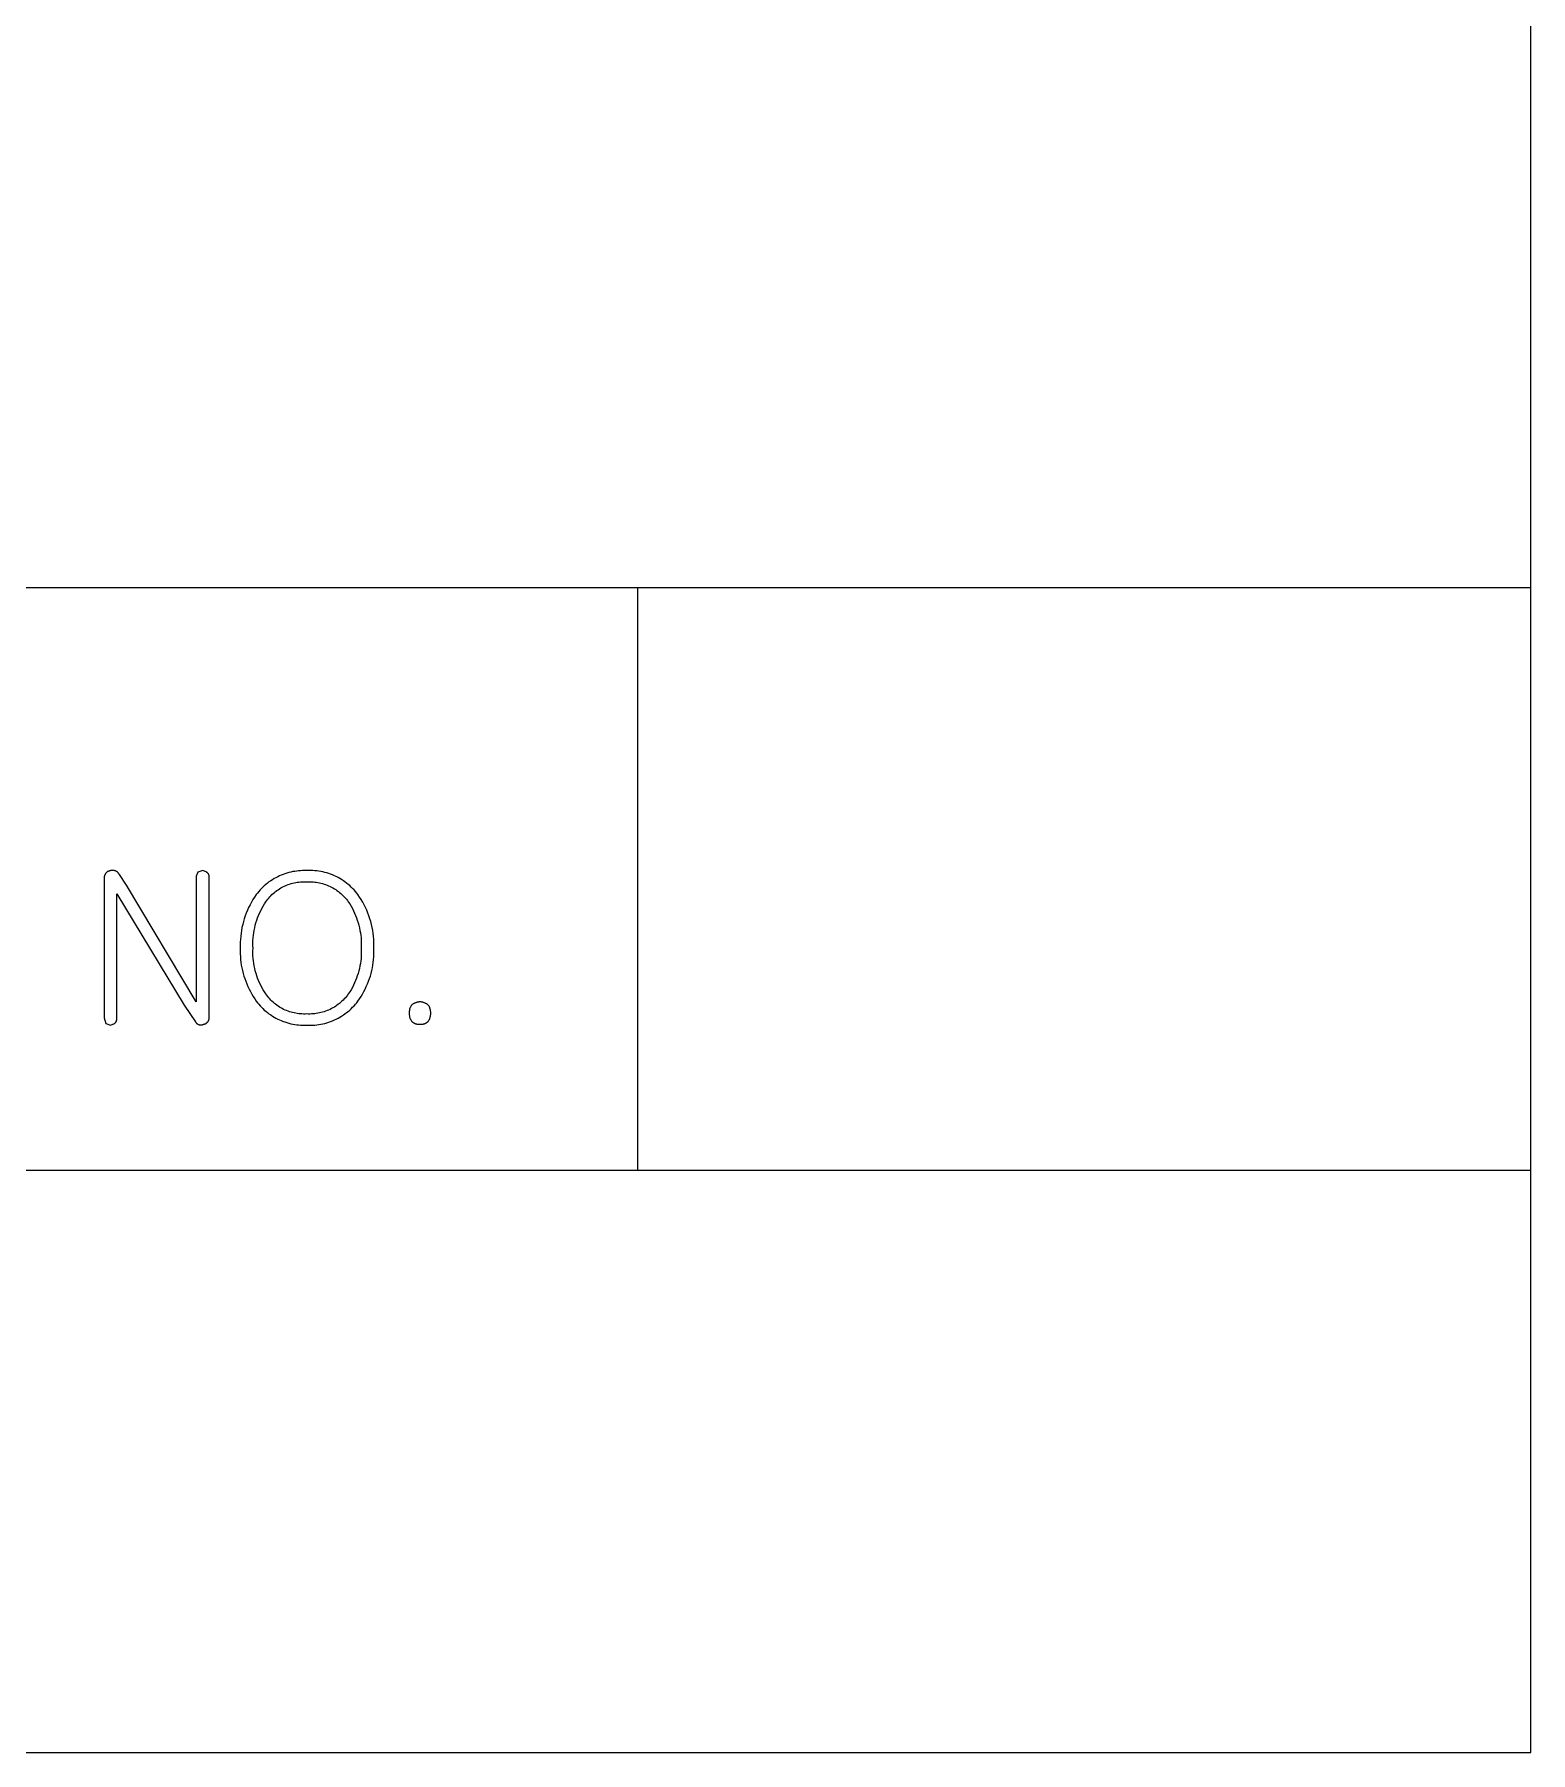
# Model space of a CAD drawing. Header units: millimetres. Extents: x 3033 to 5773, y 123 to 1487.
# Drawn here: x 4266.7 to 4363.1, y 122.8 to 233.5 of the extents above; entities that cross this region are included whole.
import ezdxf

# ---------------------------------------------------------------- set-up
doc = ezdxf.new("R2010")
doc.units = ezdxf.units.MM
doc.header["$MEASUREMENT"] = 0
doc.layers.add('____', color=5, linetype='Continuous')
doc.layers.add('TEX', color=70, linetype='Continuous')

msp = doc.modelspace()

# ---------------------------------------------------------------- linework, layer by layer
at = {"layer": '____'}
for p, q in [((4363.09, 122.85), (4363.09, 1485.73)), ((3033.09, 122.85), (4363.09, 122.85))]:
    msp.add_line(p, q, dxfattribs=at)
at = {"layer": 'TEX'}
for p, q in [((4363.09, 197.85), (3984.36, 197.85)), ((4305.59, 160.35), (4305.59, 197.85)), ((4271.23, 179.28), (4271.22, 179.26)), ((4271.22, 179.26), (4271.22, 179.24)), ((4271.24, 179.32), (4271.23, 179.31)), ((4271.23, 179.31), (4271.23, 179.29)), ((4271.23, 179.29), (4271.23, 179.28)), ((4271.25, 179.35), (4271.24, 179.34)), ((4271.24, 179.34), (4271.24, 179.32)), ((4271.26, 179.37), (4271.25, 179.35)), ((4271.27, 179.4), (4271.26, 179.38)), ((4271.26, 179.38), (4271.26, 179.37)), ((4271.28, 179.41), (4271.27, 179.4)), ((4271.29, 179.43), (4271.28, 179.41)), ((4271.3, 179.45), (4271.29, 179.44)), ((4271.29, 179.44), (4271.29, 179.43)), ((4271.31, 179.47), (4271.3, 179.45)), ((4271.32, 179.48), (4271.31, 179.47)), ((4271.33, 179.49), (4271.32, 179.48)), ((4271.35, 179.5), (4271.33, 179.49)), ((4271.36, 179.52), (4271.35, 179.5)), ((4271.37, 179.53), (4271.36, 179.52)), ((4271.38, 179.54), (4271.37, 179.53)), ((4271.39, 179.55), (4271.38, 179.54)), ((4271.41, 179.56), (4271.39, 179.55)), ((4271.42, 179.57), (4271.41, 179.56)), ((4271.43, 179.58), (4271.42, 179.57)), ((4271.45, 179.58), (4271.43, 179.58)), ((4271.46, 179.59), (4271.45, 179.58)), ((4271.48, 179.6), (4271.46, 179.59)), ((4271.49, 179.61), (4271.48, 179.6)), ((4271.51, 179.61), (4271.49, 179.61)), ((4271.52, 179.62), (4271.51, 179.61)), ((4271.54, 179.62), (4271.52, 179.62)), ((4271.55, 179.63), (4271.54, 179.62)), ((4271.57, 179.63), (4271.55, 179.63)), ((4271.58, 179.64), (4271.57, 179.63)), ((4271.6, 179.64), (4271.58, 179.64)), ((4271.61, 179.64), (4271.6, 179.64)), ((4271.63, 179.65), (4271.61, 179.64)), ((4271.65, 179.65), (4271.63, 179.65)), ((4271.66, 179.65), (4271.65, 179.65)), ((4271.68, 179.66), (4271.66, 179.65)), ((4271.7, 179.66), (4271.68, 179.66)), ((4271.71, 179.66), (4271.7, 179.66)), ((4271.73, 179.66), (4271.71, 179.66)), ((4271.75, 179.66), (4271.73, 179.66)), ((4271.76, 179.66), (4271.75, 179.66)), ((4271.78, 179.66), (4271.76, 179.66)), ((4271.8, 179.66), (4271.78, 179.66)), ((4271.82, 179.66), (4271.8, 179.66)), ((4271.83, 179.66), (4271.82, 179.66)), ((4271.85, 179.65), (4271.83, 179.66)), ((4271.86, 179.65), (4271.85, 179.65)), ((4271.88, 179.65), (4271.86, 179.65)), ((4271.9, 179.64), (4271.88, 179.65)), ((4271.91, 179.64), (4271.9, 179.64)), ((4271.93, 179.63), (4271.91, 179.64)), ((4271.95, 179.63), (4271.93, 179.63)), ((4271.96, 179.62), (4271.95, 179.63)), ((4271.98, 179.61), (4271.96, 179.62)), ((4271.99, 179.6), (4271.98, 179.61)), ((4272.01, 179.6), (4271.99, 179.6)), ((4272.02, 179.59), (4272.01, 179.6)), ((4272.03, 179.58), (4272.02, 179.59)), ((4272.05, 179.57), (4272.03, 179.58)), ((4272.06, 179.56), (4272.05, 179.57)), ((4272.07, 179.55), (4272.06, 179.56)), ((4272.09, 179.54), (4272.07, 179.55)), ((4272.1, 179.52), (4272.09, 179.54)), ((4272.11, 179.51), (4272.1, 179.52)), ((4272.12, 179.5), (4272.11, 179.51)), ((4272.13, 179.49), (4272.12, 179.5)), ((4272.14, 179.47), (4272.13, 179.49)), ((4272.15, 179.46), (4272.14, 179.47)), ((4272.16, 179.45), (4272.15, 179.46)), ((4272.17, 179.43), (4272.16, 179.45)), ((4272.18, 179.42), (4272.17, 179.43)), ((4272.19, 179.4), (4272.18, 179.42)), ((4272.2, 179.39), (4272.19, 179.4)), ((4272.66, 178.72), (4272.2, 179.39)), ((4277.25, 179.54), (4277.15, 179.29)), ((4277.15, 179.29), (4277.15, 171.19)), ((4277.56, 179.65), (4277.25, 179.54)), ((4277.82, 179.54), (4277.56, 179.65)), ((4277.83, 179.53), (4277.82, 179.54)), ((4277.82, 179.54), (4277.82, 179.54)), ((4277.84, 179.53), (4277.83, 179.53)), ((4277.85, 179.52), (4277.84, 179.53)), ((4277.86, 179.52), (4277.85, 179.52)), ((4277.86, 179.51), (4277.86, 179.52)), ((4277.87, 179.51), (4277.86, 179.51)), ((4277.88, 179.5), (4277.87, 179.51)), ((4277.89, 179.49), (4277.88, 179.5)), ((4277.9, 179.48), (4277.89, 179.49)), ((4277.89, 179.49), (4277.89, 179.49)), ((4277.91, 179.47), (4277.9, 179.48)), ((4277.91, 179.46), (4277.91, 179.47)), ((4277.92, 179.46), (4277.91, 179.46)), ((4277.92, 179.45), (4277.92, 179.46)), ((4277.93, 179.44), (4277.92, 179.45)), ((4277.93, 179.43), (4277.93, 179.44)), ((4277.94, 179.42), (4277.93, 179.43)), ((4277.95, 179.41), (4277.94, 179.42)), ((4277.94, 179.42), (4277.94, 179.42)), ((4277.95, 179.4), (4277.95, 179.41)), ((4277.95, 179.39), (4277.95, 179.4)), ((4277.96, 179.38), (4277.95, 179.39)), ((4277.96, 179.37), (4277.96, 179.38)), ((4277.96, 179.36), (4277.96, 179.37)), ((4277.96, 179.35), (4277.96, 179.36)), ((4277.97, 179.34), (4277.96, 179.35)), ((4277.97, 179.33), (4277.97, 179.34)), ((4277.97, 179.32), (4277.97, 179.33)), ((4277.97, 179.31), (4277.97, 179.32)), ((4277.97, 179.3), (4277.97, 179.31)), ((4277.97, 179.29), (4277.97, 179.3)), ((4277.97, 170.26), (4277.97, 179.29)), ((4277.97, 179.29), (4277.97, 179.29)), ((4282.5, 179.31), (4282.39, 179.25)), ((4282.62, 179.36), (4282.5, 179.31)), ((4282.74, 179.4), (4282.62, 179.36)), ((4282.86, 179.45), (4282.74, 179.4)), ((4282.98, 179.49), (4282.86, 179.45)), ((4283.11, 179.52), (4282.98, 179.49)), ((4283.23, 179.55), (4283.11, 179.52)), ((4283.36, 179.58), (4283.23, 179.55)), ((4283.49, 179.6), (4283.36, 179.58)), ((4283.62, 179.62), (4283.49, 179.6)), ((4283.74, 179.63), (4283.62, 179.62)), ((4283.87, 179.64), (4283.74, 179.63)), ((4284, 179.65), (4283.87, 179.64)), ((4284.13, 179.65), (4284, 179.65)), ((4284.26, 179.65), (4284.13, 179.65)), ((4284.39, 179.65), (4284.26, 179.65)), ((4284.52, 179.65), (4284.39, 179.65)), ((4284.65, 179.65), (4284.52, 179.65)), ((4284.78, 179.64), (4284.65, 179.65)), ((4284.91, 179.63), (4284.78, 179.64)), ((4285.04, 179.61), (4284.91, 179.63)), ((4285.17, 179.59), (4285.04, 179.61)), ((4285.3, 179.56), (4285.17, 179.59)), ((4285.43, 179.53), (4285.3, 179.56)), ((4285.55, 179.5), (4285.43, 179.53)), ((4285.68, 179.46), (4285.55, 179.5)), ((4285.8, 179.41), (4285.68, 179.46)), ((4285.92, 179.37), (4285.8, 179.41)), ((4286.04, 179.31), (4285.92, 179.37)), ((4286.16, 179.26), (4286.04, 179.31)), ((4286.28, 179.2), (4286.16, 179.26)), ((4271.22, 179.24), (4271.22, 179.23)), ((4271.22, 179.23), (4271.22, 179.21)), ((4271.22, 179.21), (4271.22, 179.2)), ((4271.22, 179.2), (4271.22, 179.18)), ((4271.22, 179.18), (4271.22, 179.16)), ((4271.22, 179.16), (4271.22, 179.15)), ((4271.22, 179.15), (4271.22, 179.13)), ((4271.22, 179.13), (4271.22, 170.16)), ((4272.04, 170.16), (4272.04, 178.15)), ((4272.04, 178.15), (4276.37, 170.99)), ((4277.15, 171.19), (4272.66, 178.72)), ((4281.09, 178.2), (4281.01, 178.1)), ((4281.17, 178.3), (4281.09, 178.2)), ((4281.26, 178.4), (4281.17, 178.3)), ((4281.35, 178.49), (4281.26, 178.4)), ((4281.44, 178.58), (4281.35, 178.49)), ((4281.53, 178.67), (4281.44, 178.58)), ((4281.63, 178.76), (4281.53, 178.67)), ((4281.73, 178.84), (4281.63, 178.76)), ((4281.83, 178.92), (4281.73, 178.84)), ((4281.94, 178.99), (4281.83, 178.92)), ((4282.05, 179.06), (4281.94, 178.99)), ((4282.02, 178.1), (4282.1, 178.17)), ((4282.16, 179.13), (4282.05, 179.06)), ((4282.1, 178.17), (4282.18, 178.24)), ((4282.27, 179.19), (4282.16, 179.13)), ((4282.18, 178.24), (4282.26, 178.3)), ((4282.26, 178.3), (4282.34, 178.37)), ((4282.39, 179.25), (4282.27, 179.19)), ((4282.34, 178.37), (4282.42, 178.42)), ((4282.42, 178.42), (4282.51, 178.48)), ((4282.51, 178.48), (4282.59, 178.53)), ((4282.59, 178.53), (4282.68, 178.58)), ((4282.68, 178.58), (4282.77, 178.63)), ((4282.77, 178.63), (4282.87, 178.67)), ((4282.87, 178.67), (4282.96, 178.71)), ((4282.96, 178.71), (4283.06, 178.75)), ((4283.06, 178.75), (4283.15, 178.78)), ((4283.15, 178.78), (4283.25, 178.81)), ((4283.25, 178.81), (4283.35, 178.84)), ((4283.35, 178.84), (4283.45, 178.86)), ((4283.45, 178.86), (4283.55, 178.88)), ((4283.55, 178.88), (4283.65, 178.9)), ((4283.65, 178.9), (4283.75, 178.91)), ((4283.75, 178.91), (4283.85, 178.92)), ((4283.85, 178.92), (4283.95, 178.93)), ((4283.95, 178.93), (4284.06, 178.93)), ((4284.06, 178.93), (4284.16, 178.93)), ((4284.16, 178.93), (4284.26, 178.92)), ((4284.26, 178.92), (4284.36, 178.93)), ((4284.36, 178.93), (4284.47, 178.93)), ((4284.47, 178.93), (4284.57, 178.93)), ((4284.57, 178.93), (4284.67, 178.92)), ((4284.67, 178.92), (4284.78, 178.91)), ((4284.78, 178.91), (4284.88, 178.9)), ((4284.88, 178.9), (4284.98, 178.88)), ((4284.98, 178.88), (4285.08, 178.86)), ((4285.08, 178.86), (4285.18, 178.84)), ((4285.18, 178.84), (4285.28, 178.81)), ((4285.28, 178.81), (4285.38, 178.78)), ((4285.38, 178.78), (4285.48, 178.75)), ((4285.48, 178.75), (4285.58, 178.71)), ((4285.58, 178.71), (4285.67, 178.67)), ((4285.67, 178.67), (4285.77, 178.63)), ((4285.77, 178.63), (4285.86, 178.58)), ((4285.86, 178.58), (4285.95, 178.53)), ((4285.95, 178.53), (4286.04, 178.48)), ((4286.04, 178.48), (4286.13, 178.43)), ((4286.13, 178.43), (4286.21, 178.37)), ((4286.21, 178.37), (4286.3, 178.31)), ((4286.39, 179.14), (4286.28, 179.2)), ((4286.3, 178.31), (4286.38, 178.24)), ((4286.38, 178.24), (4286.46, 178.17)), ((4286.51, 179.07), (4286.39, 179.14)), ((4286.46, 178.17), (4286.53, 178.1)), ((4286.62, 179), (4286.51, 179.07)), ((4286.72, 178.92), (4286.62, 179)), ((4286.83, 178.84), (4286.72, 178.92)), ((4286.93, 178.76), (4286.83, 178.84)), ((4287.03, 178.68), (4286.93, 178.76)), ((4287.13, 178.59), (4287.03, 178.68)), ((4287.22, 178.5), (4287.13, 178.59)), ((4287.31, 178.4), (4287.22, 178.5)), ((4287.4, 178.3), (4287.31, 178.4)), ((4287.48, 178.2), (4287.4, 178.3)), ((4287.56, 178.1), (4287.48, 178.2)), ((4280.44, 177.09), (4280.37, 176.91)), ((4280.52, 177.27), (4280.44, 177.09)), ((4280.61, 177.44), (4280.52, 177.27)), ((4280.7, 177.61), (4280.61, 177.44)), ((4280.8, 177.78), (4280.7, 177.61)), ((4280.9, 177.94), (4280.8, 177.78)), ((4281.01, 178.1), (4280.9, 177.94)), ((4281.22, 176.91), (4281.3, 177.06)), ((4281.3, 177.06), (4281.37, 177.21)), ((4281.37, 177.21), (4281.45, 177.35)), ((4281.45, 177.35), (4281.54, 177.5)), ((4281.54, 177.5), (4281.63, 177.64)), ((4281.63, 177.64), (4281.69, 177.72)), ((4281.69, 177.72), (4281.75, 177.8)), ((4281.75, 177.8), (4281.82, 177.88)), ((4281.82, 177.88), (4281.88, 177.96)), ((4281.88, 177.96), (4281.95, 178.03)), ((4281.95, 178.03), (4282.02, 178.1)), ((4286.53, 178.1), (4286.61, 178.03)), ((4286.61, 178.03), (4286.68, 177.96)), ((4286.68, 177.96), (4286.75, 177.88)), ((4286.75, 177.88), (4286.82, 177.8)), ((4286.82, 177.8), (4286.88, 177.72)), ((4286.88, 177.72), (4286.94, 177.64)), ((4286.94, 177.64), (4287.03, 177.5)), ((4287.03, 177.5), (4287.12, 177.35)), ((4287.12, 177.35), (4287.2, 177.21)), ((4287.2, 177.21), (4287.27, 177.06)), ((4287.27, 177.06), (4287.34, 176.91)), ((4287.67, 177.94), (4287.56, 178.1)), ((4287.77, 177.78), (4287.67, 177.94)), ((4287.87, 177.61), (4287.77, 177.78)), ((4287.96, 177.44), (4287.87, 177.61)), ((4288.05, 177.27), (4287.96, 177.44)), ((4288.13, 177.09), (4288.05, 177.27)), ((4288.2, 176.91), (4288.13, 177.09)), ((4280.09, 175.99), (4280.06, 175.8)), ((4280.14, 176.18), (4280.09, 175.99)), ((4280.19, 176.36), (4280.14, 176.18)), ((4280.24, 176.55), (4280.19, 176.36)), ((4280.3, 176.73), (4280.24, 176.55)), ((4280.37, 176.91), (4280.3, 176.73)), ((4280.88, 175.8), (4280.91, 175.97)), ((4280.91, 175.97), (4280.95, 176.13)), ((4280.95, 176.13), (4280.99, 176.29)), ((4280.99, 176.29), (4281.04, 176.45)), ((4281.04, 176.45), (4281.1, 176.6)), ((4281.1, 176.6), (4281.16, 176.76)), ((4281.16, 176.76), (4281.22, 176.91)), ((4287.34, 176.91), (4287.41, 176.76)), ((4287.41, 176.76), (4287.47, 176.6)), ((4287.47, 176.6), (4287.52, 176.45)), ((4287.52, 176.45), (4287.57, 176.29)), ((4287.57, 176.29), (4287.62, 176.13)), ((4287.62, 176.13), (4287.66, 175.97)), ((4287.66, 175.97), (4287.69, 175.8)), ((4288.27, 176.73), (4288.2, 176.91)), ((4288.33, 176.55), (4288.27, 176.73)), ((4288.39, 176.36), (4288.33, 176.55)), ((4288.43, 176.18), (4288.39, 176.36)), ((4288.48, 175.99), (4288.43, 176.18)), ((4288.51, 175.8), (4288.48, 175.99)), ((4279.99, 175.22), (4279.98, 175.03)), ((4279.98, 175.03), (4279.98, 174.84)), ((4279.98, 174.84), (4279.98, 174.65)), ((4280.01, 175.42), (4279.99, 175.22)), ((4280.03, 175.61), (4280.01, 175.42)), ((4280.06, 175.8), (4280.03, 175.61)), ((4280.8, 175.14), (4280.81, 175.31)), ((4280.8, 174.98), (4280.8, 175.14)), ((4280.8, 174.81), (4280.8, 174.98)), ((4280.81, 175.31), (4280.83, 175.48)), ((4280.83, 175.48), (4280.85, 175.64)), ((4280.85, 175.64), (4280.88, 175.8)), ((4287.69, 175.8), (4287.72, 175.64)), ((4287.72, 175.64), (4287.74, 175.48)), ((4287.74, 175.48), (4287.76, 175.31)), ((4287.76, 175.31), (4287.77, 175.14)), ((4287.77, 175.14), (4287.77, 174.98)), ((4287.77, 174.98), (4287.77, 174.81)), ((4288.54, 175.61), (4288.51, 175.8)), ((4288.57, 175.42), (4288.54, 175.61)), ((4288.58, 175.22), (4288.57, 175.42)), ((4288.59, 175.03), (4288.58, 175.22)), ((4288.59, 174.84), (4288.59, 175.03)), ((4288.59, 174.65), (4288.59, 174.84)), ((4279.98, 174.65), (4279.98, 174.46)), ((4279.98, 174.46), (4279.98, 174.28)), ((4279.98, 174.28), (4279.99, 174.1)), ((4279.99, 174.1), (4280, 173.92)), ((4280, 173.92), (4280.02, 173.74)), ((4280.02, 173.74), (4280.05, 173.56)), ((4280.81, 174.65), (4280.8, 174.81)), ((4280.8, 174.48), (4280.81, 174.65)), ((4280.8, 174.32), (4280.8, 174.48)), ((4280.8, 174.16), (4280.8, 174.32)), ((4280.82, 173.99), (4280.8, 174.16)), ((4280.83, 173.83), (4280.82, 173.99)), ((4280.85, 173.67), (4280.83, 173.83)), ((4287.74, 173.83), (4287.72, 173.67)), ((4287.76, 173.99), (4287.74, 173.83)), ((4287.77, 174.81), (4287.76, 174.65)), ((4287.76, 174.65), (4287.77, 174.48)), ((4287.77, 174.16), (4287.76, 173.99)), ((4287.77, 174.48), (4287.77, 174.32)), ((4287.77, 174.32), (4287.77, 174.16)), ((4288.52, 173.56), (4288.55, 173.74)), ((4288.55, 173.74), (4288.57, 173.92)), ((4288.57, 173.92), (4288.58, 174.1)), ((4288.58, 174.1), (4288.59, 174.28)), ((4288.59, 174.46), (4288.59, 174.65)), ((4288.59, 174.28), (4288.59, 174.46)), ((4280.05, 173.56), (4280.08, 173.39)), ((4280.08, 173.39), (4280.12, 173.21)), ((4280.12, 173.21), (4280.16, 173.03)), ((4280.16, 173.03), (4280.21, 172.86)), ((4280.21, 172.86), (4280.27, 172.69)), ((4280.27, 172.69), (4280.33, 172.52)), ((4280.88, 173.51), (4280.85, 173.67)), ((4280.91, 173.35), (4280.88, 173.51)), ((4280.95, 173.19), (4280.91, 173.35)), ((4281, 173.03), (4280.95, 173.19)), ((4281.05, 172.87), (4281, 173.03)), ((4281.1, 172.72), (4281.05, 172.87)), ((4281.16, 172.57), (4281.1, 172.72)), ((4287.47, 172.72), (4287.41, 172.57)), ((4287.52, 172.87), (4287.47, 172.72)), ((4287.57, 173.03), (4287.52, 172.87)), ((4287.62, 173.19), (4287.57, 173.03)), ((4287.66, 173.35), (4287.62, 173.19)), ((4287.69, 173.51), (4287.66, 173.35)), ((4287.72, 173.67), (4287.69, 173.51)), ((4288.24, 172.52), (4288.3, 172.69)), ((4288.3, 172.69), (4288.36, 172.86)), ((4288.36, 172.86), (4288.41, 173.03)), ((4288.41, 173.03), (4288.45, 173.21)), ((4288.45, 173.21), (4288.49, 173.39)), ((4288.49, 173.39), (4288.52, 173.56)), ((4280.33, 172.52), (4280.4, 172.35)), ((4280.4, 172.35), (4280.47, 172.18)), ((4280.47, 172.18), (4280.55, 172.02)), ((4280.55, 172.02), (4280.63, 171.86)), ((4280.63, 171.86), (4280.72, 171.7)), ((4280.72, 171.7), (4280.81, 171.54)), ((4280.81, 171.54), (4280.91, 171.39)), ((4281.23, 172.42), (4281.16, 172.57)), ((4281.3, 172.27), (4281.23, 172.42)), ((4281.37, 172.13), (4281.3, 172.27)), ((4281.46, 171.98), (4281.37, 172.13)), ((4281.54, 171.84), (4281.46, 171.98)), ((4281.63, 171.71), (4281.54, 171.84)), ((4281.69, 171.62), (4281.63, 171.71)), ((4281.75, 171.54), (4281.69, 171.62)), ((4281.82, 171.46), (4281.75, 171.54)), ((4286.82, 171.54), (4286.75, 171.46)), ((4286.88, 171.62), (4286.82, 171.54)), ((4286.94, 171.71), (4286.88, 171.62)), ((4287.03, 171.84), (4286.94, 171.71)), ((4287.12, 171.98), (4287.03, 171.84)), ((4287.2, 172.13), (4287.12, 171.98)), ((4287.27, 172.27), (4287.2, 172.13)), ((4287.34, 172.42), (4287.27, 172.27)), ((4287.41, 172.57), (4287.34, 172.42)), ((4287.66, 171.39), (4287.76, 171.54)), ((4287.76, 171.54), (4287.85, 171.7)), ((4287.85, 171.7), (4287.94, 171.86)), ((4287.94, 171.86), (4288.03, 172.02)), ((4288.03, 172.02), (4288.1, 172.18)), ((4288.1, 172.18), (4288.18, 172.35)), ((4288.18, 172.35), (4288.24, 172.52)), ((4276.37, 170.99), (4277.09, 169.9)), ((4280.91, 171.39), (4281.01, 171.24)), ((4281.01, 171.24), (4281.09, 171.14)), ((4281.09, 171.14), (4281.17, 171.04)), ((4281.17, 171.04), (4281.26, 170.94)), ((4281.26, 170.94), (4281.35, 170.85)), ((4281.35, 170.85), (4281.44, 170.76)), ((4281.44, 170.76), (4281.53, 170.67)), ((4281.53, 170.67), (4281.63, 170.59)), ((4281.63, 170.59), (4281.73, 170.51)), ((4281.73, 170.51), (4281.83, 170.43)), ((4281.88, 171.39), (4281.82, 171.46)), ((4281.83, 170.43), (4281.94, 170.35)), ((4281.95, 171.31), (4281.88, 171.39)), ((4282.02, 171.24), (4281.95, 171.31)), ((4282.1, 171.17), (4282.02, 171.24)), ((4282.18, 171.1), (4282.1, 171.17)), ((4282.26, 171.04), (4282.18, 171.1)), ((4282.34, 170.98), (4282.26, 171.04)), ((4282.42, 170.92), (4282.34, 170.98)), ((4282.51, 170.86), (4282.42, 170.92)), ((4282.59, 170.81), (4282.51, 170.86)), ((4282.68, 170.76), (4282.59, 170.81)), ((4282.77, 170.71), (4282.68, 170.76)), ((4282.87, 170.67), (4282.77, 170.71)), ((4282.96, 170.63), (4282.87, 170.67)), ((4283.06, 170.59), (4282.96, 170.63)), ((4283.15, 170.56), (4283.06, 170.59)), ((4283.25, 170.53), (4283.15, 170.56)), ((4283.35, 170.5), (4283.25, 170.53)), ((4283.45, 170.48), (4283.35, 170.5)), ((4283.55, 170.46), (4283.45, 170.48)), ((4283.65, 170.44), (4283.55, 170.46)), ((4283.75, 170.43), (4283.65, 170.44)), ((4283.85, 170.42), (4283.75, 170.43)), ((4283.95, 170.42), (4283.85, 170.42)), ((4284.06, 170.41), (4283.95, 170.42)), ((4284.16, 170.41), (4284.06, 170.41)), ((4284.26, 170.42), (4284.16, 170.41)), ((4284.36, 170.41), (4284.26, 170.42)), ((4284.47, 170.41), (4284.36, 170.41)), ((4284.57, 170.42), (4284.47, 170.41)), ((4284.67, 170.42), (4284.57, 170.42)), ((4284.78, 170.43), (4284.67, 170.42)), ((4284.88, 170.44), (4284.78, 170.43)), ((4284.98, 170.46), (4284.88, 170.44)), ((4285.08, 170.48), (4284.98, 170.46)), ((4285.18, 170.5), (4285.08, 170.48)), ((4285.28, 170.53), (4285.18, 170.5)), ((4285.38, 170.56), (4285.28, 170.53)), ((4285.48, 170.59), (4285.38, 170.56)), ((4285.58, 170.63), (4285.48, 170.59)), ((4285.67, 170.67), (4285.58, 170.63)), ((4285.77, 170.71), (4285.67, 170.67)), ((4285.86, 170.76), (4285.77, 170.71)), ((4285.95, 170.81), (4285.86, 170.76)), ((4286.04, 170.86), (4285.95, 170.81)), ((4286.13, 170.92), (4286.04, 170.86)), ((4286.21, 170.98), (4286.13, 170.92)), ((4286.3, 171.04), (4286.21, 170.98)), ((4286.38, 171.1), (4286.3, 171.04)), ((4286.46, 171.17), (4286.38, 171.1)), ((4286.53, 171.24), (4286.46, 171.17)), ((4286.61, 171.31), (4286.53, 171.24)), ((4286.68, 171.39), (4286.61, 171.31)), ((4286.62, 170.35), (4286.72, 170.42)), ((4286.75, 171.46), (4286.68, 171.39)), ((4286.72, 170.42), (4286.83, 170.5)), ((4286.83, 170.5), (4286.93, 170.58)), ((4286.93, 170.58), (4287.03, 170.67)), ((4287.03, 170.67), (4287.13, 170.75)), ((4287.13, 170.75), (4287.22, 170.85)), ((4287.22, 170.85), (4287.31, 170.94)), ((4287.31, 170.94), (4287.4, 171.04)), ((4287.4, 171.04), (4287.48, 171.14)), ((4287.48, 171.14), (4287.56, 171.24)), ((4287.56, 171.24), (4287.66, 171.39)), ((4290.87, 170.62), (4290.86, 170.59)), ((4290.86, 170.59), (4290.86, 170.56)), ((4290.86, 170.56), (4290.86, 170.53)), ((4290.86, 170.53), (4290.86, 170.5)), ((4290.86, 170.5), (4290.86, 170.47)), ((4290.86, 170.47), (4290.86, 170.44)), ((4290.86, 170.44), (4290.86, 170.41)), ((4290.86, 170.41), (4290.86, 170.38)), ((4290.88, 170.68), (4290.87, 170.65)), ((4290.87, 170.65), (4290.87, 170.62)), ((4290.89, 170.71), (4290.88, 170.68)), ((4290.9, 170.77), (4290.89, 170.74)), ((4290.89, 170.74), (4290.89, 170.71)), ((4290.91, 170.8), (4290.9, 170.77)), ((4290.92, 170.83), (4290.91, 170.8)), ((4290.94, 170.85), (4290.92, 170.83)), ((4290.95, 170.88), (4290.94, 170.85)), ((4290.96, 170.91), (4290.95, 170.88)), ((4290.98, 170.93), (4290.96, 170.91)), ((4291, 170.96), (4290.98, 170.93)), ((4291.01, 170.99), (4291, 170.96)), ((4291.04, 171.01), (4291.01, 170.99)), ((4291.06, 171.02), (4291.04, 171.01)), ((4291.09, 171.04), (4291.06, 171.02)), ((4291.12, 171.06), (4291.09, 171.04)), ((4291.15, 171.08), (4291.12, 171.06)), ((4291.18, 171.09), (4291.15, 171.08)), ((4291.2, 171.11), (4291.18, 171.09)), ((4291.23, 171.12), (4291.2, 171.11)), ((4291.26, 171.13), (4291.23, 171.12)), ((4291.29, 171.14), (4291.26, 171.13)), ((4291.32, 171.15), (4291.29, 171.14)), ((4291.36, 171.16), (4291.32, 171.15)), ((4291.39, 171.17), (4291.36, 171.16)), ((4291.42, 171.17), (4291.39, 171.17)), ((4291.45, 171.18), (4291.42, 171.17)), ((4291.48, 171.19), (4291.45, 171.18)), ((4291.51, 171.19), (4291.48, 171.19)), ((4291.55, 171.19), (4291.51, 171.19)), ((4291.58, 171.19), (4291.55, 171.19)), ((4291.61, 171.19), (4291.58, 171.19)), ((4291.64, 171.19), (4291.61, 171.19)), ((4291.67, 171.18), (4291.64, 171.19)), ((4291.7, 171.17), (4291.67, 171.18)), ((4291.73, 171.17), (4291.7, 171.17)), ((4291.76, 171.16), (4291.73, 171.17)), ((4291.79, 171.15), (4291.76, 171.16)), ((4291.82, 171.14), (4291.79, 171.15)), ((4291.85, 171.13), (4291.82, 171.14)), ((4291.88, 171.12), (4291.85, 171.13)), ((4291.91, 171.1), (4291.88, 171.12)), ((4291.94, 171.09), (4291.91, 171.1)), ((4291.97, 171.07), (4291.94, 171.09)), ((4291.99, 171.06), (4291.97, 171.07)), ((4292.02, 171.04), (4291.99, 171.06)), ((4292.05, 171.02), (4292.02, 171.04)), ((4292.07, 171.01), (4292.05, 171.02)), ((4292.09, 170.99), (4292.07, 171.01)), ((4292.11, 170.96), (4292.09, 170.99)), ((4292.13, 170.93), (4292.11, 170.96)), ((4292.14, 170.91), (4292.13, 170.93)), ((4292.16, 170.88), (4292.14, 170.91)), ((4292.17, 170.85), (4292.16, 170.88)), ((4292.18, 170.83), (4292.17, 170.85)), ((4292.19, 170.8), (4292.18, 170.83)), ((4292.2, 170.77), (4292.19, 170.8)), ((4292.21, 170.74), (4292.2, 170.77)), ((4292.22, 170.71), (4292.21, 170.74)), ((4292.23, 170.68), (4292.22, 170.71)), ((4292.23, 170.65), (4292.23, 170.68)), ((4292.24, 170.62), (4292.23, 170.65)), ((4292.24, 170.59), (4292.24, 170.62)), ((4292.25, 170.56), (4292.24, 170.59)), ((4292.25, 170.53), (4292.25, 170.56)), ((4292.25, 170.5), (4292.25, 170.53)), ((4292.25, 170.47), (4292.25, 170.5)), ((4292.25, 170.44), (4292.25, 170.47)), ((4292.25, 170.41), (4292.25, 170.44)), ((4292.25, 170.38), (4292.25, 170.41)), ((4271.22, 170.16), (4271.32, 169.8)), ((4271.32, 169.8), (4271.63, 169.7)), ((4271.63, 169.7), (4271.89, 169.8)), ((4271.89, 169.8), (4271.9, 169.81)), ((4271.9, 169.81), (4271.91, 169.82)), ((4271.91, 169.82), (4271.92, 169.83)), ((4271.92, 169.83), (4271.93, 169.85)), ((4271.93, 169.85), (4271.94, 169.86)), ((4271.94, 169.86), (4271.95, 169.87)), ((4271.95, 169.87), (4271.96, 169.89)), ((4271.96, 169.89), (4271.97, 169.9)), ((4271.97, 169.9), (4271.98, 169.91)), ((4271.98, 169.91), (4271.99, 169.93)), ((4271.99, 169.93), (4272, 169.94)), ((4272, 169.96), (4272.01, 169.97)), ((4272, 169.94), (4272, 169.96)), ((4272.01, 169.99), (4272.02, 170)), ((4272.01, 169.97), (4272.01, 169.99)), ((4272.02, 170.02), (4272.03, 170.03)), ((4272.02, 170), (4272.02, 170.02)), ((4272.03, 170.05), (4272.04, 170.06)), ((4272.03, 170.03), (4272.03, 170.05)), ((4272.04, 170.15), (4272.04, 170.16)), ((4272.04, 170.13), (4272.04, 170.15)), ((4272.04, 170.11), (4272.04, 170.13)), ((4272.04, 170.1), (4272.04, 170.11)), ((4272.04, 170.08), (4272.04, 170.1)), ((4272.04, 170.06), (4272.04, 170.08)), ((4277.09, 169.9), (4277.1, 169.89)), ((4277.1, 169.89), (4277.11, 169.88)), ((4277.11, 169.88), (4277.12, 169.87)), ((4277.12, 169.87), (4277.13, 169.86)), ((4277.13, 169.86), (4277.14, 169.85)), ((4277.14, 169.85), (4277.14, 169.84)), ((4277.14, 169.84), (4277.15, 169.83)), ((4277.15, 169.83), (4277.16, 169.82)), ((4277.16, 169.82), (4277.17, 169.81)), ((4277.17, 169.81), (4277.18, 169.8)), ((4277.18, 169.8), (4277.2, 169.79)), ((4277.2, 169.79), (4277.21, 169.78)), ((4277.21, 169.78), (4277.22, 169.78)), ((4277.22, 169.78), (4277.23, 169.77)), ((4277.23, 169.77), (4277.24, 169.76)), ((4277.24, 169.76), (4277.25, 169.76)), ((4277.25, 169.76), (4277.27, 169.75)), ((4277.27, 169.75), (4277.28, 169.74)), ((4277.28, 169.74), (4277.29, 169.74)), ((4277.29, 169.74), (4277.3, 169.73)), ((4277.3, 169.73), (4277.32, 169.73)), ((4277.32, 169.73), (4277.33, 169.72)), ((4277.33, 169.72), (4277.34, 169.72)), ((4277.34, 169.72), (4277.36, 169.72)), ((4277.36, 169.72), (4277.37, 169.72)), ((4277.37, 169.72), (4277.38, 169.71)), ((4277.38, 169.71), (4277.4, 169.71)), ((4277.4, 169.71), (4277.41, 169.71)), ((4277.41, 169.71), (4277.42, 169.71)), ((4277.42, 169.71), (4277.44, 169.71)), ((4277.44, 169.71), (4277.45, 169.71)), ((4277.45, 169.71), (4277.47, 169.71)), ((4277.47, 169.71), (4277.48, 169.71)), ((4277.48, 169.71), (4277.49, 169.71)), ((4277.49, 169.71), (4277.51, 169.72)), ((4277.51, 169.72), (4277.52, 169.72)), ((4277.52, 169.72), (4277.53, 169.72)), ((4277.53, 169.72), (4277.55, 169.72)), ((4277.55, 169.72), (4277.56, 169.73)), ((4277.56, 169.73), (4277.57, 169.73)), ((4277.57, 169.73), (4277.59, 169.74)), ((4277.59, 169.74), (4277.6, 169.74)), ((4277.6, 169.74), (4277.61, 169.75)), ((4277.61, 169.75), (4277.63, 169.75)), ((4277.63, 169.75), (4277.64, 169.75)), ((4277.64, 169.75), (4277.65, 169.76)), ((4277.65, 169.76), (4277.67, 169.76)), ((4277.67, 169.76), (4277.68, 169.77)), ((4277.68, 169.77), (4277.7, 169.77)), ((4277.7, 169.77), (4277.71, 169.78)), ((4277.71, 169.78), (4277.72, 169.78)), ((4277.72, 169.78), (4277.74, 169.79)), ((4277.74, 169.79), (4277.75, 169.8)), ((4277.75, 169.8), (4277.76, 169.8)), ((4277.76, 169.8), (4277.78, 169.81)), ((4277.78, 169.81), (4277.79, 169.82)), ((4277.79, 169.82), (4277.8, 169.83)), ((4277.8, 169.83), (4277.81, 169.84)), ((4277.81, 169.84), (4277.83, 169.85)), ((4277.83, 169.85), (4277.84, 169.86)), ((4277.84, 169.86), (4277.85, 169.87)), ((4277.85, 169.87), (4277.86, 169.88)), ((4277.86, 169.88), (4277.87, 169.89)), ((4277.87, 169.89), (4277.88, 169.9)), ((4277.88, 169.9), (4277.89, 169.91)), ((4277.89, 169.91), (4277.9, 169.92)), ((4277.9, 169.92), (4277.91, 169.94)), ((4277.91, 169.95), (4277.92, 169.96)), ((4277.91, 169.94), (4277.91, 169.95)), ((4277.92, 169.96), (4277.93, 169.97)), ((4277.93, 169.97), (4277.94, 169.99)), ((4277.94, 170), (4277.95, 170.01)), ((4277.94, 169.99), (4277.94, 170)), ((4277.95, 170.03), (4277.96, 170.04)), ((4277.95, 170.01), (4277.95, 170.03)), ((4277.96, 170.06), (4277.97, 170.07)), ((4277.96, 170.04), (4277.96, 170.06)), ((4277.97, 170.25), (4277.97, 170.26)), ((4277.98, 170.23), (4277.97, 170.25)), ((4277.97, 170.1), (4277.98, 170.12)), ((4277.97, 170.09), (4277.97, 170.1)), ((4277.97, 170.07), (4277.97, 170.09)), ((4277.98, 170.22), (4277.98, 170.23)), ((4277.98, 170.21), (4277.98, 170.22)), ((4277.98, 170.19), (4277.98, 170.21)), ((4277.98, 170.18), (4277.98, 170.19)), ((4277.98, 170.16), (4277.98, 170.18)), ((4277.98, 170.15), (4277.98, 170.16)), ((4277.98, 170.13), (4277.98, 170.15)), ((4277.98, 170.12), (4277.98, 170.13)), ((4281.94, 170.35), (4282.05, 170.28)), ((4282.05, 170.28), (4282.16, 170.22)), ((4282.16, 170.22), (4282.27, 170.15)), ((4282.27, 170.15), (4282.39, 170.09)), ((4282.39, 170.09), (4282.5, 170.04)), ((4282.5, 170.04), (4282.62, 169.99)), ((4282.62, 169.99), (4282.74, 169.94)), ((4282.74, 169.94), (4282.86, 169.9)), ((4282.86, 169.9), (4282.98, 169.86)), ((4282.98, 169.86), (4283.11, 169.82)), ((4283.11, 169.82), (4283.23, 169.79)), ((4283.23, 169.79), (4283.36, 169.76)), ((4283.36, 169.76), (4283.49, 169.74)), ((4283.49, 169.74), (4283.62, 169.72)), ((4283.62, 169.72), (4283.74, 169.71)), ((4283.74, 169.71), (4283.87, 169.7)), ((4283.87, 169.7), (4284, 169.69)), ((4284, 169.69), (4284.13, 169.69)), ((4284.13, 169.69), (4284.26, 169.7)), ((4284.26, 169.7), (4284.39, 169.69)), ((4284.39, 169.69), (4284.52, 169.69)), ((4284.52, 169.69), (4284.65, 169.7)), ((4284.65, 169.7), (4284.78, 169.7)), ((4284.78, 169.7), (4284.91, 169.72)), ((4284.91, 169.72), (4285.04, 169.74)), ((4285.04, 169.74), (4285.17, 169.76)), ((4285.17, 169.76), (4285.3, 169.78)), ((4285.3, 169.78), (4285.43, 169.81)), ((4285.43, 169.81), (4285.55, 169.85)), ((4285.55, 169.85), (4285.68, 169.89)), ((4285.68, 169.89), (4285.8, 169.93)), ((4285.8, 169.93), (4285.92, 169.98)), ((4285.92, 169.98), (4286.04, 170.03)), ((4286.04, 170.03), (4286.16, 170.08)), ((4286.16, 170.08), (4286.28, 170.14)), ((4286.28, 170.14), (4286.39, 170.21)), ((4286.39, 170.21), (4286.51, 170.28)), ((4286.51, 170.28), (4286.62, 170.35)), ((4290.86, 170.38), (4290.86, 170.35)), ((4290.86, 170.35), (4290.87, 170.32)), ((4290.87, 170.32), (4290.87, 170.29)), ((4290.87, 170.29), (4290.88, 170.26)), ((4290.88, 170.26), (4290.89, 170.23)), ((4290.89, 170.23), (4290.89, 170.2)), ((4290.89, 170.2), (4290.9, 170.17)), ((4290.9, 170.17), (4290.91, 170.14)), ((4290.91, 170.14), (4290.92, 170.11)), ((4290.92, 170.11), (4290.94, 170.09)), ((4290.94, 170.09), (4290.95, 170.06)), ((4290.95, 170.06), (4290.96, 170.03)), ((4290.96, 170.03), (4290.98, 170.01)), ((4290.98, 170.01), (4291, 169.98)), ((4291, 169.98), (4291.01, 169.96)), ((4291.01, 169.96), (4291.03, 169.94)), ((4291.03, 169.94), (4291.05, 169.92)), ((4291.05, 169.92), (4291.07, 169.91)), ((4291.07, 169.91), (4291.08, 169.89)), ((4291.08, 169.89), (4291.1, 169.88)), ((4291.1, 169.88), (4291.12, 169.86)), ((4291.12, 169.86), (4291.14, 169.85)), ((4291.14, 169.85), (4291.16, 169.84)), ((4291.16, 169.84), (4291.19, 169.83)), ((4291.19, 169.83), (4291.21, 169.82)), ((4291.21, 169.82), (4291.23, 169.81)), ((4291.23, 169.81), (4291.25, 169.8)), ((4291.25, 169.8), (4291.27, 169.79)), ((4291.27, 169.79), (4291.3, 169.78)), ((4291.3, 169.78), (4291.32, 169.77)), ((4291.32, 169.77), (4291.34, 169.77)), ((4291.34, 169.77), (4291.36, 169.76)), ((4291.36, 169.76), (4291.39, 169.76)), ((4291.39, 169.76), (4291.41, 169.75)), ((4291.41, 169.75), (4291.44, 169.75)), ((4291.44, 169.75), (4291.46, 169.75)), ((4291.46, 169.75), (4291.48, 169.75)), ((4291.48, 169.75), (4291.51, 169.75)), ((4291.51, 169.75), (4291.53, 169.75)), ((4291.53, 169.75), (4291.56, 169.75)), ((4291.56, 169.75), (4291.58, 169.75)), ((4291.58, 169.75), (4291.6, 169.75)), ((4291.6, 169.75), (4291.63, 169.75)), ((4291.63, 169.75), (4291.65, 169.75)), ((4291.65, 169.75), (4291.67, 169.75)), ((4291.67, 169.75), (4291.69, 169.75)), ((4291.69, 169.75), (4291.72, 169.76)), ((4291.72, 169.76), (4291.74, 169.76)), ((4291.74, 169.76), (4291.76, 169.76)), ((4291.76, 169.76), (4291.78, 169.77)), ((4291.78, 169.77), (4291.81, 169.78)), ((4291.81, 169.78), (4291.83, 169.78)), ((4291.83, 169.78), (4291.85, 169.79)), ((4291.85, 169.79), (4291.87, 169.8)), ((4291.87, 169.8), (4291.89, 169.81)), ((4291.89, 169.81), (4291.91, 169.82)), ((4291.91, 169.82), (4291.93, 169.83)), ((4291.93, 169.83), (4291.95, 169.84)), ((4291.95, 169.84), (4291.97, 169.85)), ((4291.97, 169.85), (4291.99, 169.87)), ((4291.99, 169.87), (4292.01, 169.88)), ((4292.01, 169.88), (4292.03, 169.89)), ((4292.03, 169.89), (4292.05, 169.91)), ((4292.05, 169.91), (4292.06, 169.92)), ((4292.06, 169.92), (4292.08, 169.94)), ((4292.08, 169.94), (4292.09, 169.96)), ((4292.09, 169.96), (4292.11, 169.98)), ((4292.11, 169.98), (4292.13, 170.01)), ((4292.13, 170.01), (4292.14, 170.03)), ((4292.14, 170.03), (4292.16, 170.06)), ((4292.16, 170.06), (4292.17, 170.09)), ((4292.17, 170.09), (4292.18, 170.11)), ((4292.18, 170.11), (4292.19, 170.14)), ((4292.19, 170.14), (4292.2, 170.17)), ((4292.2, 170.17), (4292.21, 170.2)), ((4292.21, 170.2), (4292.22, 170.23)), ((4292.22, 170.23), (4292.23, 170.26)), ((4292.23, 170.29), (4292.24, 170.32)), ((4292.23, 170.26), (4292.23, 170.29)), ((4292.24, 170.35), (4292.25, 170.38)), ((4292.24, 170.32), (4292.24, 170.35)), ((3033.09, 160.35), (4363.09, 160.35))]:
    msp.add_line(p, q, dxfattribs=at)

doc.saveas('drawing.dxf')
